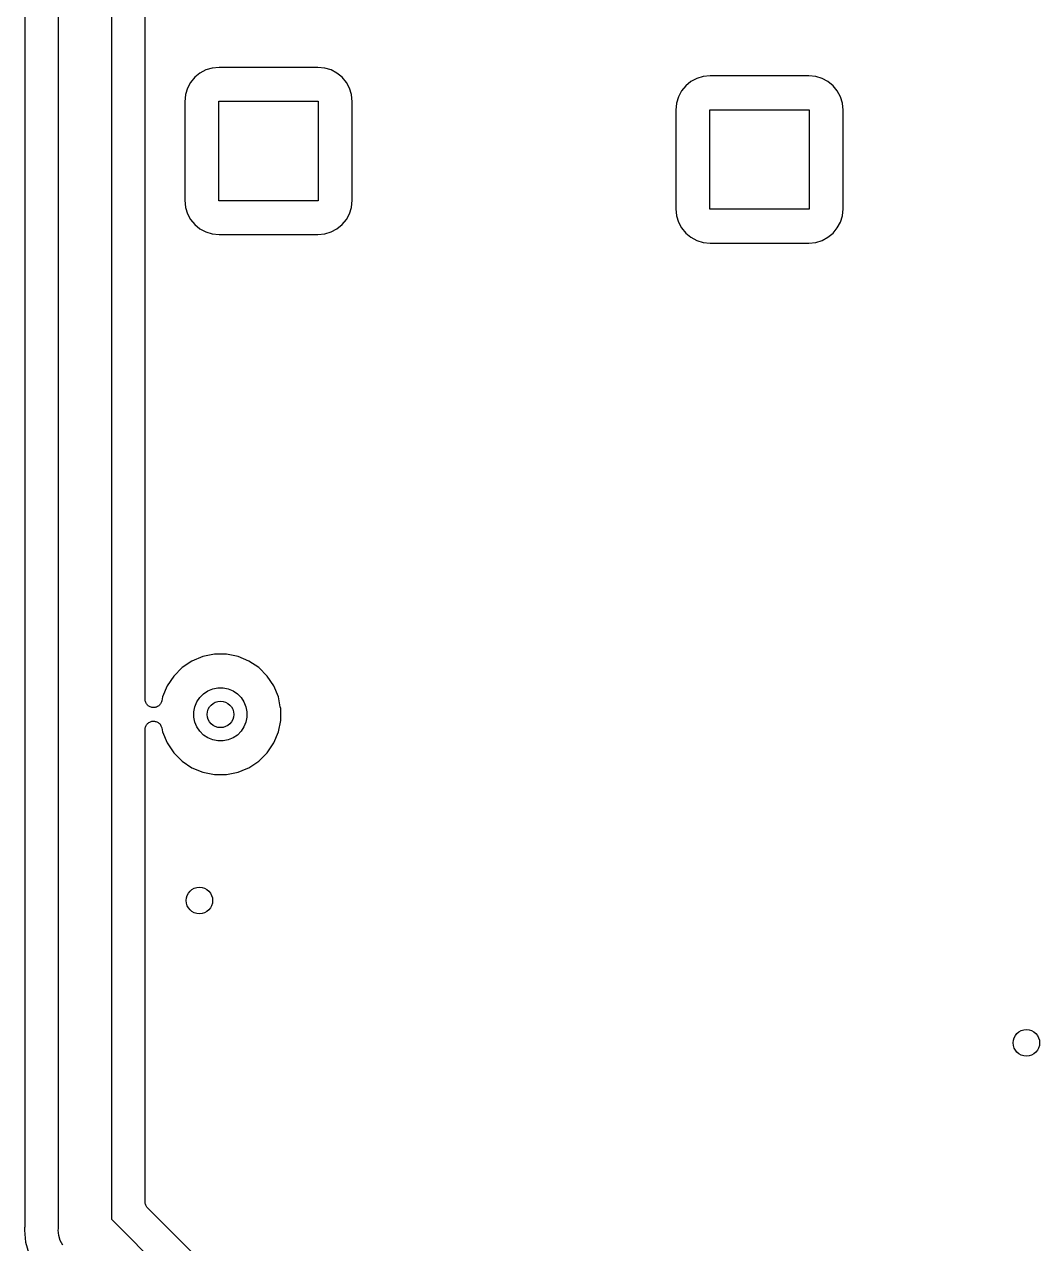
# Model space of a CAD drawing. Extents: x 1.72 to 9.76, y -6.3 to -1.2.
# Drawn here: x 2.343 to 2.945, y -3.026 to -2.303 of the extents above; entities that cross this region are included whole.
import ezdxf

# ---------------------------------------------------------------- set-up
doc = ezdxf.new("R2010")
doc.units = 0
doc.header["$MEASUREMENT"] = 0
doc.layers.add('BLACK', color=7, linetype='CONTINUOUS')

msp = doc.modelspace()

# ---------------------------------------------------------------- linework, layer by layer
at = {"layer": 'BLACK', "linetype": 'CONTINUOUS'}
for p, q in [((2.34275, -1.8628), (2.34275, -3.01659)), ((2.36275, -3.01781), (2.36275, -1.86157)), ((2.39425, -1.86732), (2.39425, -3.01206)), ((2.41425, -2.70328), (2.41425, -1.87768)), ((2.45028, -2.32971), (2.44681, -2.33156)), ((2.45405, -2.32856), (2.45028, -2.32971)), ((2.45822, -2.32815), (2.45405, -2.32856)), ((2.51678, -2.32815), (2.45822, -2.32815)), ((2.52095, -2.32856), (2.51678, -2.32815)), ((2.52472, -2.32971), (2.52095, -2.32856)), ((2.52819, -2.33156), (2.52472, -2.32971)), ((2.44126, -2.33711), (2.43941, -2.34058)), ((2.44376, -2.33406), (2.44126, -2.33711)), ((2.44681, -2.33156), (2.44376, -2.33406)), ((2.53124, -2.33406), (2.52819, -2.33156)), ((2.53374, -2.33711), (2.53124, -2.33406)), ((2.53559, -2.34058), (2.53374, -2.33711)), ((2.73831, -2.33656), (2.73526, -2.33906)), ((2.74178, -2.33471), (2.73831, -2.33656)), ((2.74555, -2.33356), (2.74178, -2.33471)), ((2.74972, -2.33315), (2.74555, -2.33356)), ((2.80828, -2.33315), (2.74972, -2.33315)), ((2.81245, -2.33356), (2.80828, -2.33315)), ((2.81622, -2.33471), (2.81245, -2.33356)), ((2.81969, -2.33656), (2.81622, -2.33471)), ((2.82274, -2.33906), (2.81969, -2.33656)), ((2.43826, -2.34435), (2.43785, -2.34852)), ((2.43941, -2.34058), (2.43826, -2.34435)), ((2.53674, -2.34435), (2.53559, -2.34058)), ((2.53715, -2.34852), (2.53674, -2.34435)), ((2.73276, -2.34211), (2.73091, -2.34558)), ((2.73526, -2.33906), (2.73276, -2.34211)), ((2.82524, -2.34211), (2.82274, -2.33906)), ((2.82709, -2.34558), (2.82524, -2.34211)), ((2.43785, -2.34852), (2.43785, -2.40708)), ((2.45797, -2.40733), (2.45797, -2.34827)), ((2.45797, -2.34827), (2.51703, -2.34827)), ((2.51703, -2.34827), (2.51703, -2.40733)), ((2.53715, -2.40708), (2.53715, -2.34852)), ((2.72976, -2.34935), (2.72935, -2.35352)), ((2.73091, -2.34558), (2.72976, -2.34935)), ((2.82824, -2.34935), (2.82709, -2.34558)), ((2.82865, -2.35352), (2.82824, -2.34935)), ((2.72935, -2.35352), (2.72935, -2.41208)), ((2.74947, -2.41233), (2.74947, -2.35327)), ((2.74947, -2.35327), (2.80853, -2.35327)), ((2.80853, -2.35327), (2.80853, -2.41233)), ((2.82865, -2.41208), (2.82865, -2.35352)), ((2.43785, -2.40708), (2.43826, -2.41125)), ((2.51703, -2.40733), (2.45797, -2.40733)), ((2.53674, -2.41125), (2.53715, -2.40708)), ((2.43826, -2.41125), (2.43941, -2.41502)), ((2.43941, -2.41502), (2.44126, -2.41849)), ((2.53374, -2.41849), (2.53559, -2.41502)), ((2.53559, -2.41502), (2.53674, -2.41125)), ((2.72935, -2.41208), (2.72976, -2.41625)), ((2.72976, -2.41625), (2.73091, -2.42002)), ((2.80853, -2.41233), (2.74947, -2.41233)), ((2.82709, -2.42002), (2.82824, -2.41625)), ((2.82824, -2.41625), (2.82865, -2.41208)), ((2.44126, -2.41849), (2.44376, -2.42154)), ((2.44376, -2.42154), (2.44681, -2.42404)), ((2.44681, -2.42404), (2.45028, -2.42589)), ((2.52472, -2.42589), (2.52819, -2.42404)), ((2.52819, -2.42404), (2.53124, -2.42154)), ((2.53124, -2.42154), (2.53374, -2.41849)), ((2.73091, -2.42002), (2.73276, -2.42349)), ((2.73276, -2.42349), (2.73526, -2.42654)), ((2.82274, -2.42654), (2.82524, -2.42349)), ((2.82524, -2.42349), (2.82709, -2.42002)), ((2.45028, -2.42589), (2.45405, -2.42704)), ((2.45405, -2.42704), (2.45822, -2.42745)), ((2.45822, -2.42745), (2.51678, -2.42745)), ((2.51678, -2.42745), (2.52095, -2.42704)), ((2.52095, -2.42704), (2.52472, -2.42589)), ((2.73526, -2.42654), (2.73831, -2.42904)), ((2.73831, -2.42904), (2.74178, -2.43089)), ((2.74178, -2.43089), (2.74555, -2.43204)), ((2.74555, -2.43204), (2.74972, -2.43245)), ((2.80828, -2.43245), (2.81245, -2.43204)), ((2.81245, -2.43204), (2.81622, -2.43089)), ((2.81622, -2.43089), (2.81969, -2.42904)), ((2.81969, -2.42904), (2.82274, -2.42654)), ((2.74972, -2.43245), (2.80828, -2.43245)), ((2.44857, -2.67793), (2.44207, -2.68062)), ((2.45548, -2.67655), (2.44857, -2.67793)), ((2.46252, -2.67655), (2.45548, -2.67655)), ((2.46943, -2.67793), (2.46252, -2.67655)), ((2.47593, -2.68062), (2.46943, -2.67793)), ((2.43621, -2.68453), (2.43123, -2.68951)), ((2.44207, -2.68062), (2.43621, -2.68453)), ((2.48179, -2.68453), (2.47593, -2.68062)), ((2.48677, -2.68951), (2.48179, -2.68453)), ((2.43123, -2.68951), (2.42732, -2.69537)), ((2.49068, -2.69537), (2.48677, -2.68951)), ((2.42732, -2.69537), (2.42463, -2.70187)), ((2.44896, -2.70007), (2.45154, -2.69834)), ((2.45154, -2.69834), (2.45441, -2.69716)), ((2.45441, -2.69716), (2.45745, -2.69655)), ((2.45745, -2.69655), (2.46055, -2.69655)), ((2.46055, -2.69655), (2.46359, -2.69716)), ((2.46359, -2.69716), (2.46646, -2.69834)), ((2.46646, -2.69834), (2.46904, -2.70007)), ((2.49337, -2.70187), (2.49068, -2.69537)), ((2.4143, -2.70377), (2.41425, -2.70328)), ((2.41434, -2.70425), (2.4143, -2.70377)), ((2.41448, -2.70471), (2.41434, -2.70425)), ((2.41434, -2.70425), (2.41434, -2.70425)), ((2.41434, -2.70425), (2.41434, -2.70425)), ((2.41462, -2.70518), (2.41448, -2.70471)), ((2.41463, -2.70518), (2.41462, -2.70518)), ((2.41462, -2.70518), (2.41462, -2.70518)), ((2.41484, -2.7056), (2.41463, -2.70518)), ((2.41508, -2.70604), (2.41484, -2.7056)), ((2.41508, -2.70605), (2.41508, -2.70604)), ((2.41508, -2.70604), (2.41508, -2.70604)), ((2.41539, -2.70643), (2.41508, -2.70605)), ((2.4157, -2.7068), (2.41539, -2.70643)), ((2.41608, -2.70711), (2.4157, -2.7068)), ((2.4157, -2.7068), (2.4157, -2.7068)), ((2.4157, -2.7068), (2.4157, -2.7068)), ((2.41645, -2.70742), (2.41608, -2.70711)), ((2.42235, -2.70717), (2.42199, -2.70746)), ((2.42274, -2.70685), (2.42235, -2.70717)), ((2.42275, -2.70685), (2.42274, -2.70685)), ((2.42274, -2.70685), (2.42274, -2.70685)), ((2.42305, -2.70649), (2.42275, -2.70685)), ((2.42337, -2.70611), (2.42305, -2.70649)), ((2.4236, -2.7057), (2.42337, -2.7061)), ((2.42337, -2.7061), (2.42337, -2.70611)), ((2.42337, -2.70611), (2.42337, -2.70611)), ((2.42384, -2.70525), (2.4236, -2.7057)), ((2.424, -2.70476), (2.42384, -2.70525)), ((2.42384, -2.70525), (2.42384, -2.70525)), ((2.42384, -2.70525), (2.42384, -2.70525)), ((2.42414, -2.70432), (2.424, -2.70476)), ((2.42415, -2.70425), (2.42414, -2.70432)), ((2.42414, -2.70432), (2.42414, -2.70432)), ((2.42414, -2.70432), (2.42414, -2.70432)), ((2.42414, -2.70432), (2.42414, -2.70432)), ((2.42463, -2.70187), (2.42415, -2.70425)), ((2.44386, -2.70771), (2.44504, -2.70484)), ((2.44504, -2.70484), (2.44677, -2.70226)), ((2.44677, -2.70226), (2.44896, -2.70007)), ((2.46904, -2.70007), (2.47123, -2.70226)), ((2.47123, -2.70226), (2.47296, -2.70484)), ((2.47296, -2.70484), (2.47414, -2.70771)), ((2.49455, -2.70776), (2.49337, -2.70187)), ((2.41687, -2.70765), (2.41645, -2.70742)), ((2.41645, -2.70742), (2.41645, -2.70742)), ((2.41645, -2.70742), (2.41645, -2.70742)), ((2.41731, -2.70789), (2.41687, -2.70765)), ((2.41776, -2.70803), (2.41731, -2.70789)), ((2.41731, -2.70789), (2.41731, -2.70789)), ((2.41731, -2.70789), (2.41731, -2.70789)), ((2.41824, -2.70818), (2.41776, -2.70803)), ((2.41872, -2.70823), (2.41824, -2.70818)), ((2.41824, -2.70818), (2.41824, -2.70818)), ((2.41824, -2.70818), (2.41824, -2.70818)), ((2.41921, -2.70828), (2.41872, -2.70823)), ((2.41969, -2.70824), (2.41921, -2.70828)), ((2.41921, -2.70828), (2.41921, -2.70828)), ((2.41921, -2.70828), (2.41921, -2.70828)), ((2.42018, -2.70819), (2.41969, -2.70824)), ((2.42062, -2.70806), (2.42018, -2.70819)), ((2.42018, -2.70819), (2.42018, -2.70819)), ((2.42018, -2.70819), (2.42018, -2.70819)), ((2.42112, -2.70792), (2.42062, -2.70806)), ((2.42153, -2.7077), (2.42112, -2.70791)), ((2.42112, -2.70791), (2.42112, -2.70792)), ((2.42112, -2.70792), (2.42112, -2.70792)), ((2.42198, -2.70747), (2.42153, -2.7077)), ((2.42199, -2.70746), (2.42198, -2.70746)), ((2.42198, -2.70746), (2.42198, -2.70747)), ((2.44325, -2.71075), (2.44386, -2.70771)), ((2.44325, -2.71385), (2.44325, -2.71075)), ((2.44386, -2.71689), (2.44325, -2.71385)), ((2.47414, -2.70771), (2.47475, -2.71075)), ((2.47475, -2.71385), (2.47414, -2.71689)), ((2.47475, -2.71075), (2.47475, -2.71385)), ((2.49475, -2.70878), (2.49455, -2.70776)), ((2.49475, -2.71582), (2.49475, -2.70878)), ((2.41425, -2.72125), (2.41431, -2.72074)), ((2.41425, -2.72132), (2.41425, -2.72125)), ((2.41425, -3.00171), (2.41425, -2.72132)), ((2.41431, -2.72074), (2.41436, -2.72029)), ((2.41436, -2.72028), (2.41451, -2.71979)), ((2.41436, -2.72029), (2.41436, -2.72028)), ((2.41436, -2.72028), (2.41436, -2.72028)), ((2.41451, -2.71979), (2.41465, -2.71936)), ((2.41465, -2.71935), (2.4149, -2.7189)), ((2.41465, -2.71936), (2.41465, -2.71935)), ((2.41465, -2.71935), (2.41465, -2.71935)), ((2.4149, -2.7189), (2.41512, -2.7185)), ((2.41512, -2.7185), (2.41543, -2.71813)), ((2.41512, -2.7185), (2.41512, -2.7185)), ((2.41512, -2.7185), (2.41512, -2.7185)), ((2.41543, -2.71813), (2.41575, -2.71775)), ((2.41575, -2.71775), (2.41614, -2.71744)), ((2.41575, -2.71775), (2.41575, -2.71775)), ((2.41575, -2.71775), (2.41575, -2.71775)), ((2.41614, -2.71744), (2.41651, -2.71714)), ((2.41651, -2.71714), (2.41698, -2.71689)), ((2.41651, -2.71714), (2.41651, -2.71714)), ((2.41651, -2.71714), (2.41651, -2.71714)), ((2.41698, -2.71689), (2.41737, -2.71669)), ((2.41737, -2.71669), (2.41784, -2.71655)), ((2.41737, -2.71669), (2.41737, -2.71669)), ((2.41737, -2.71669), (2.41737, -2.71669)), ((2.41784, -2.71655), (2.41831, -2.71641)), ((2.41831, -2.71641), (2.41877, -2.71637)), ((2.41831, -2.71641), (2.41831, -2.71641)), ((2.41831, -2.71641), (2.41831, -2.71641)), ((2.41877, -2.71637), (2.41928, -2.71632)), ((2.41928, -2.71632), (2.41928, -2.71632)), ((2.41928, -2.71632), (2.41928, -2.71632)), ((2.41928, -2.71632), (2.41974, -2.71637)), ((2.41974, -2.71637), (2.42025, -2.71642)), ((2.42025, -2.71642), (2.42025, -2.71642)), ((2.42025, -2.71642), (2.42025, -2.71642)), ((2.42025, -2.71642), (2.4207, -2.71656)), ((2.4207, -2.71656), (2.42118, -2.71671)), ((2.42118, -2.71671), (2.42118, -2.71671)), ((2.42118, -2.71671), (2.42119, -2.71671)), ((2.42119, -2.71671), (2.42161, -2.71694)), ((2.42161, -2.71694), (2.42204, -2.71717)), ((2.42204, -2.71717), (2.42204, -2.71717)), ((2.42204, -2.71717), (2.42204, -2.71718)), ((2.42204, -2.71718), (2.42241, -2.71747)), ((2.42241, -2.71747), (2.42279, -2.71779)), ((2.42279, -2.71779), (2.42279, -2.7178)), ((2.42279, -2.7178), (2.4228, -2.7178)), ((2.4228, -2.7178), (2.42312, -2.71819)), ((2.42312, -2.71819), (2.42341, -2.71855)), ((2.42341, -2.71855), (2.42341, -2.71855)), ((2.42341, -2.71855), (2.42341, -2.71855)), ((2.42341, -2.71855), (2.42365, -2.719)), ((2.42365, -2.719), (2.42387, -2.71941)), ((2.42387, -2.71941), (2.42387, -2.71941)), ((2.42387, -2.71941), (2.42387, -2.71942)), ((2.42387, -2.71942), (2.42401, -2.71987)), ((2.42401, -2.71987), (2.42415, -2.72035)), ((2.42415, -2.72035), (2.42463, -2.72273)), ((2.44504, -2.71976), (2.44386, -2.71689)), ((2.44677, -2.72234), (2.44504, -2.71976)), ((2.47296, -2.71976), (2.47123, -2.72234)), ((2.47414, -2.71689), (2.47296, -2.71976)), ((2.49337, -2.72273), (2.49475, -2.71582)), ((2.42463, -2.72273), (2.42732, -2.72923)), ((2.44896, -2.72453), (2.44677, -2.72234)), ((2.45154, -2.72626), (2.44896, -2.72453)), ((2.45441, -2.72744), (2.45154, -2.72626)), ((2.45745, -2.72805), (2.45441, -2.72744)), ((2.46055, -2.72805), (2.45745, -2.72805)), ((2.46359, -2.72744), (2.46055, -2.72805)), ((2.46646, -2.72626), (2.46359, -2.72744)), ((2.46904, -2.72453), (2.46646, -2.72626)), ((2.47123, -2.72234), (2.46904, -2.72453)), ((2.49068, -2.72923), (2.49337, -2.72273)), ((2.42732, -2.72923), (2.43123, -2.73509)), ((2.43123, -2.73509), (2.43621, -2.74007)), ((2.48179, -2.74007), (2.48677, -2.73509)), ((2.48677, -2.73509), (2.49068, -2.72923)), ((2.43621, -2.74007), (2.44207, -2.74398)), ((2.47593, -2.74398), (2.48179, -2.74007)), ((2.44207, -2.74398), (2.44857, -2.74667)), ((2.44857, -2.74667), (2.45548, -2.74805)), ((2.45548, -2.74805), (2.46252, -2.74805)), ((2.46252, -2.74805), (2.46943, -2.74667)), ((2.46943, -2.74667), (2.47427, -2.74467)), ((2.47427, -2.74467), (2.47593, -2.74398)), ((2.47427, -2.74467), (2.47427, -2.74467)), ((2.41429, -3.00217), (2.41425, -3.00171)), ((2.41433, -3.00263), (2.41429, -3.00217)), ((2.41434, -3.00265), (2.41433, -3.00263)), ((2.41434, -3.00268), (2.41434, -3.00265)), ((2.41448, -3.00312), (2.41434, -3.00268)), ((2.41461, -3.00357), (2.41448, -3.00312)), ((2.41462, -3.00359), (2.41461, -3.00357)), ((2.41463, -3.00361), (2.41462, -3.00359)), ((2.41484, -3.00402), (2.41463, -3.00361)), ((2.41505, -3.00443), (2.41484, -3.00402)), ((2.41507, -3.00445), (2.41505, -3.00443)), ((2.41508, -3.00448), (2.41507, -3.00445)), ((2.41538, -3.00483), (2.41508, -3.00448)), ((2.41566, -3.00519), (2.41538, -3.00483)), ((2.4157, -3.00523), (2.41566, -3.00519)), ((2.41571, -3.00524), (2.4157, -3.00523)), ((2.4157, -3.00523), (2.4157, -3.00523)), ((2.4157, -3.00523), (2.4157, -3.00523)), ((2.61345, -3.20298), (2.41571, -3.00524)), ((2.34273, -3.01708), (2.34258, -3.01859)), ((2.34275, -3.01666), (2.34273, -3.01687)), ((2.34273, -3.01687), (2.34273, -3.01708)), ((2.34275, -3.01659), (2.34275, -3.01666)), ((2.36268, -3.01859), (2.36275, -3.01781)), ((2.39425, -3.01206), (2.60663, -3.22445)), ((2.34258, -3.01859), (2.34327, -3.0256)), ((2.34327, -3.0256), (2.34531, -3.03233)), ((2.36298, -3.02167), (2.36268, -3.01859)), ((2.36388, -3.02464), (2.36298, -3.02167)), ((2.36534, -3.02738), (2.36388, -3.02464))]:
    msp.add_line(p, q, dxfattribs=at)
at = {"layer": 'BLACK'}
for centre in [(2.459, -2.7123), (2.4465, -2.8228), (2.9375, -2.9073)]:
    msp.add_circle(centre, 0.00787, dxfattribs=at)

doc.saveas('drawing.dxf')
